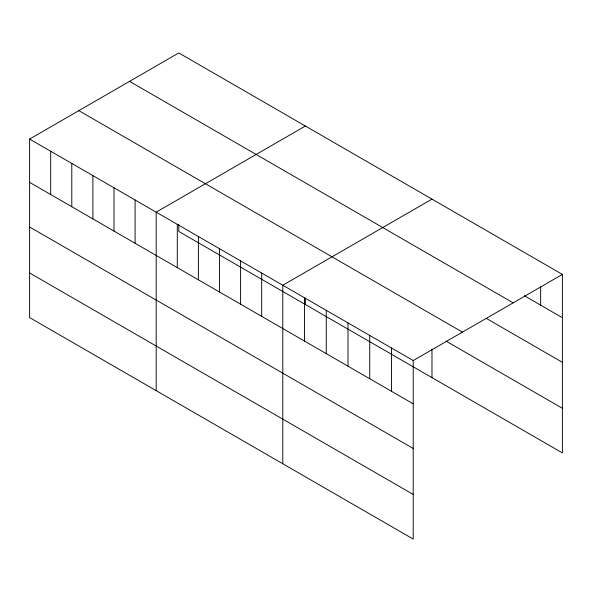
<?xml version="1.0" encoding="UTF-8"?>
<svg xmlns="http://www.w3.org/2000/svg" width="592" height="592" viewBox="0 0 592 592"><rect width="100%" height="100%" fill="white"/><g stroke="black" fill="none" stroke-linecap="round" stroke-linejoin="round"><path stroke-width="0.89" d="M29.6 139.076L413.209 360.55L413.209 539.06L29.6 317.578L29.6 139.076L178.791 52.94L562.4 274.422L562.4 452.924L178.791 231.45L178.791 224.309M305.383 126.029L156.192 212.165L156.192 390.668M431.975 199.119L282.784 285.248L282.784 463.758M413.209 360.55L562.4 274.422M524.357 295.741L562.4 317.704M129.559 81.37L513.168 302.845M486.321 318.4L562.4 362.326M78.832 110.652L462.441 332.127M445.946 341.066L562.4 408.302M29.6 182.366L413.209 403.84M29.6 226.988L413.209 448.462M29.6 272.956L413.209 494.438M540.659 286.735L540.659 305.154M431.975 349.065L431.975 377.622M391.475 348L391.475 391.29M369.734 335.449L369.734 378.739M348 322.899L348 366.189M326.259 310.349L326.259 353.639M305.383 298.287L305.383 304.532M304.525 297.798L304.525 341.088M261.686 273.067L261.686 316.357M240.589 260.887L240.589 304.177M219.491 248.707L219.491 291.997M198.387 236.526L198.387 279.809M177.289 224.346L177.289 267.628M135.094 199.985L135.094 243.268M113.997 187.797L113.997 231.087M92.9 175.617L92.9 218.907M71.795 163.436L71.795 206.726M50.697 151.256L50.697 194.546"/></g></svg>
